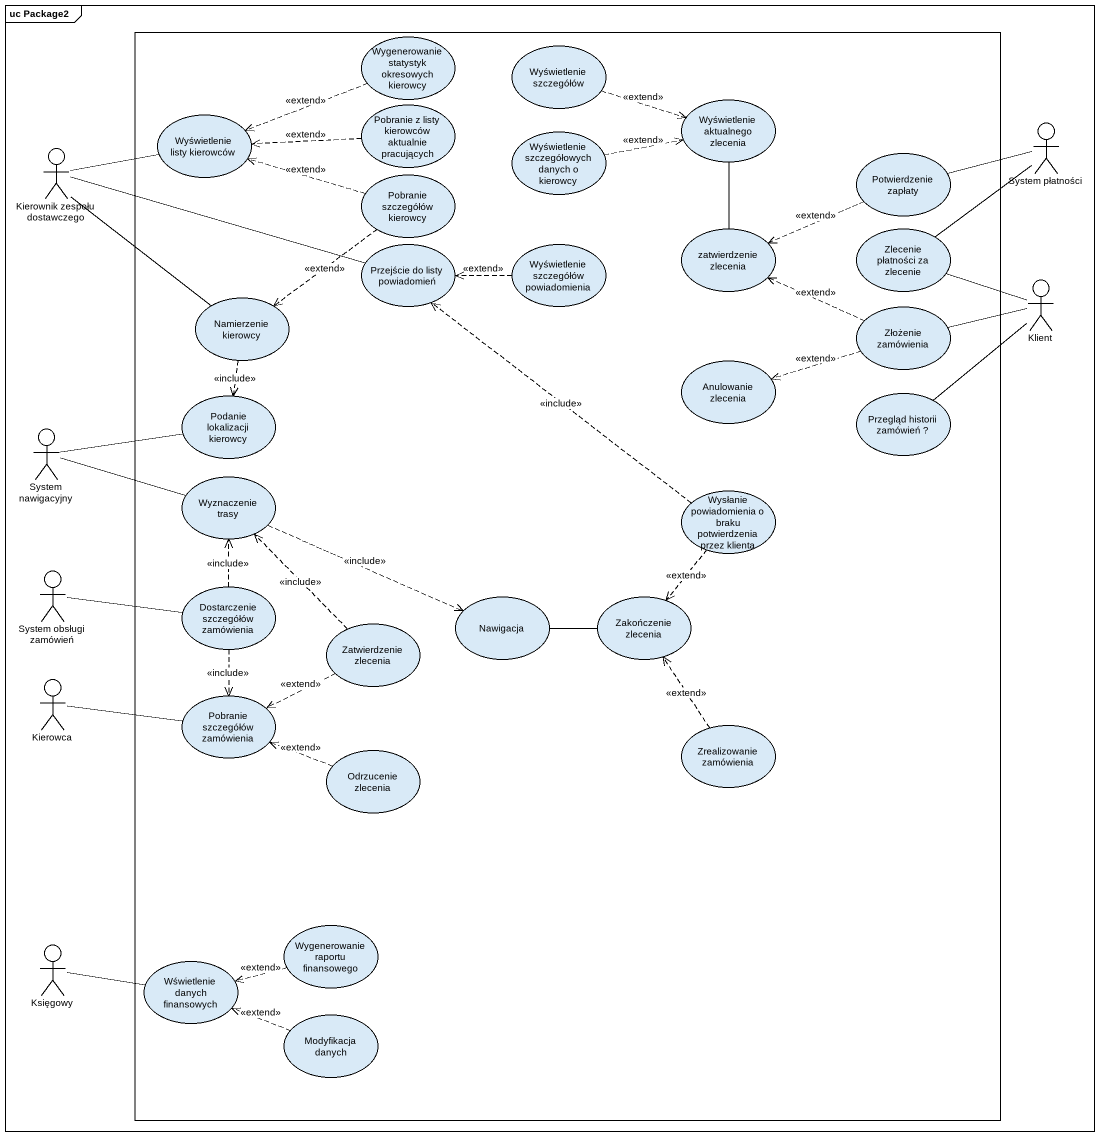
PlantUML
@startuml
mainframe uc Package2
rectangle " " as rectangle1 {
  usecase "Wygenerowanie statystyk okresowych kierowcy" as Wygenerowanie_statystyk
  usecase "Wyświetlenie szczegółów" as Wyświetlenie_szczegółów
  usecase "Wyświetlenie listy kierowców" as Wyświetlenie_listy_kierowców
  usecase "Pobranie z listy kierowców aktualnie pracujących" as Pobranie_z_listy_kierowców
  usecase "Wyświetlenie aktualnego zlecenia" as Wyświetlenie_aktualnego
  usecase "Wyświetlenie szczegółowych danych o kierowcy" as Wyświetlenie_szczegółowych
  usecase "Potwierdzenie zapłaty" as Potwierdzenie_zapłaty
  usecase "Pobranie szczegółów kierowcy" as Pobranie_szczegółów_kierowcy
  usecase "Przejście do listy powiadomień" as Przejście_do_listy
  usecase "Wyświetlenie szczegółów powiadomienia" as Wyświetlenie_szczegółów_2
  usecase "zatwierdzenie zlecenia" as zatwierdzenie_zlecenia
  usecase "Zlecenie płatności za zlecenie" as Zlecenie_płatności_za
  usecase "Namierzenie kierowcy" as Namierzenie_kierowcy
  usecase "Złożenie zamówienia" as Złożenie_zamówienia
  usecase "Anulowanie zlecenia" as Anulowanie_zlecenia
  usecase "Podanie lokalizacji kierowcy" as Podanie_lokalizacji_kierowcy
  usecase "Przegląd historii zamówień ?" as Przegląd_historii_zamówień
  usecase "Wyznaczenie trasy" as Wyznaczenie_trasy
  usecase "Wysłanie powiadomienia o braku potwierdzenia przez klienta" as Wysłanie_powiadomienia_o
  usecase "Dostarczenie szczegółów zamówienia" as Dostarczenie_szczegółów
  usecase Nawigacja
  usecase "Zakończenie zlecenia" as Zakończenie_zlecenia
  usecase "Zatwierdzenie zlecenia" as Zatwierdzenie_zlecenia
  usecase "Pobranie szczegółów zamówienia" as Pobranie_szczegółów
  usecase "Zrealizowanie zamówienia" as Zrealizowanie_zamówienia
  usecase "Odrzucenie zlecenia" as Odrzucenie_zlecenia
  usecase "Wygenerowanie raportu finansowego" as Wygenerowanie_raportu
  usecase "Wświetlenie danych finansowych" as Wświetlenie_danych
  usecase "Modyfikacja danych" as Modyfikacja_danych
}
actor "System płatności" as System_płatności
actor "Kierownik zespołu dostawczego" as Kierownik_zespołu
actor Klient
actor "System nawigacyjny" as System_nawigacyjny
actor "System obsługi zamówień" as System_obsługi_zamówień
actor Kierowca
actor Księgowy
Wygenerowanie_statystyk .left.> Wyświetlenie_listy_kierowców : <<extend>>
Wyświetlenie_szczegółów .right.> Wyświetlenie_aktualnego : <<extend>>
Pobranie_z_listy_kierowców .left.> Wyświetlenie_listy_kierowców : <<extend>>
Wyświetlenie_aktualnego -- zatwierdzenie_zlecenia
Kierownik_zespołu -right- Wyświetlenie_listy_kierowców
Kierownik_zespołu -right- Przejście_do_listy
Kierownik_zespołu -- Namierzenie_kierowcy
Wyświetlenie_szczegółowych .right.> Wyświetlenie_aktualnego : <<extend>>
Potwierdzenie_zapłaty -right- System_płatności
Potwierdzenie_zapłaty .left.> zatwierdzenie_zlecenia : <<extend>>
Pobranie_szczegółów_kierowcy .left.> Wyświetlenie_listy_kierowców : <<extend>>
Pobranie_szczegółów_kierowcy ..> Namierzenie_kierowcy : <<extend>>
Wyświetlenie_szczegółów_2 .left.> Przejście_do_listy : <<extend>>
Zlecenie_płatności_za -up- System_płatności
Klient -left- Zlecenie_płatności_za
Namierzenie_kierowcy ..> Podanie_lokalizacji_kierowcy : <<include>>
Złożenie_zamówienia .left.> zatwierdzenie_zlecenia : <<extend>>
Złożenie_zamówienia -right- Klient
Złożenie_zamówienia .left.> Anulowanie_zlecenia : <<extend>>
Przegląd_historii_zamówień -up- Klient
System_nawigacyjny -right- Podanie_lokalizacji_kierowcy
System_nawigacyjny -right- Wyznaczenie_trasy
Wyznaczenie_trasy .right.> Nawigacja : <<include>>
Wysłanie_powiadomienia_o .up.> Przejście_do_listy : <<include>>
Wysłanie_powiadomienia_o ..> Zakończenie_zlecenia : <<extend>>
System_obsługi_zamówień -right- Dostarczenie_szczegółów
Dostarczenie_szczegółów .up.> Wyznaczenie_trasy : <<include>>
Dostarczenie_szczegółów ..> Pobranie_szczegółów : <<include>>
Nawigacja -right- Zakończenie_zlecenia
Zatwierdzenie_zlecenia .up.> Wyznaczenie_trasy : <<include>>
Zatwierdzenie_zlecenia .left.> Pobranie_szczegółów : <<extend>>
Kierowca -right- Pobranie_szczegółów
Zrealizowanie_zamówienia .up.> Zakończenie_zlecenia : <<extend>>
Odrzucenie_zlecenia .left.> Pobranie_szczegółów : <<extend>>
Wygenerowanie_raportu .left.> Wświetlenie_danych : <<extend>>
Księgowy -right- Wświetlenie_danych
Modyfikacja_danych .left.> Wświetlenie_danych : <<extend>>
@enduml
